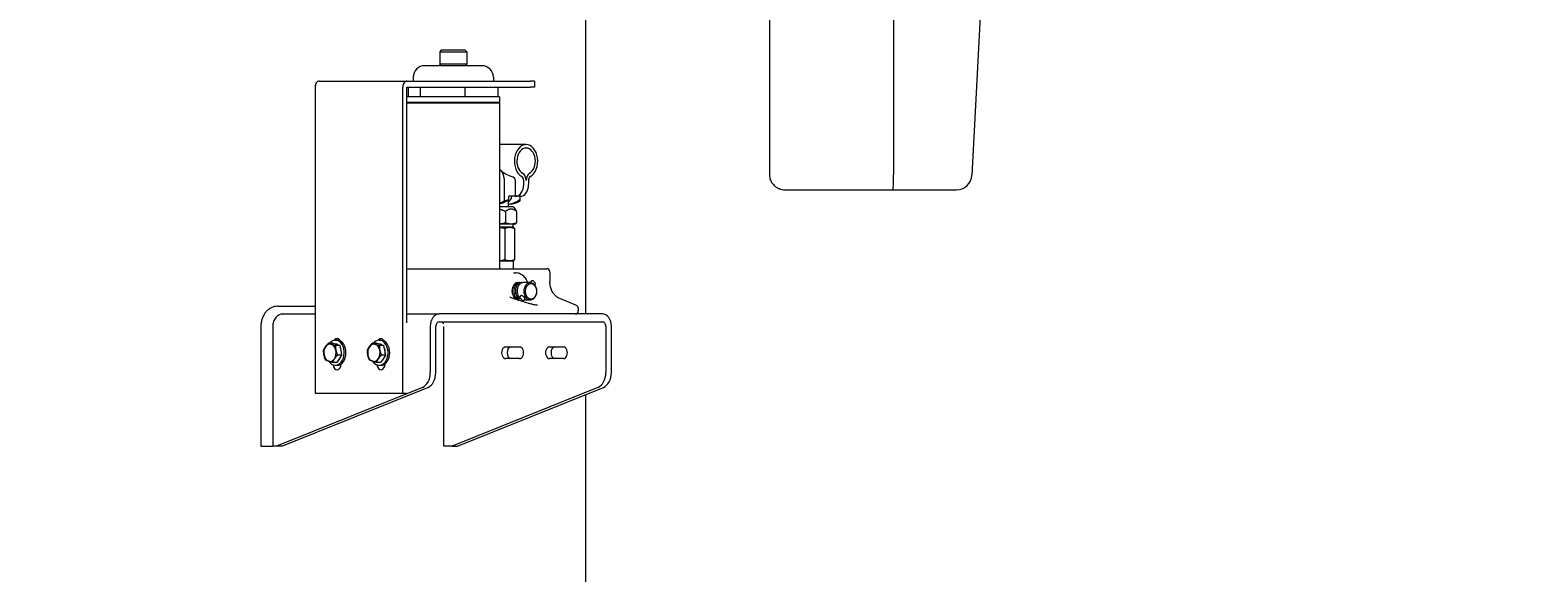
# Model space of a CAD drawing. Header units: inches. Extents: x 19 to 503, y 7 to 322.
# Drawn here: x 377.46 to 425.27, y 81.82 to 99.31 of the extents above; entities that cross this region are included whole.
import ezdxf

# ---------------------------------------------------------------- set-up
doc = ezdxf.new("R2010")
doc.units = ezdxf.units.IN
doc.header["$LTSCALE"] = 15
doc.header["$MEASUREMENT"] = 0
doc.layers.add('Dimension (ANSI)', color=7, linetype='Continuous', lineweight=25)
doc.layers.add('Visible (ANSI)', color=7, linetype='Continuous', lineweight=50)
doc.styles.add('MEMCOR Medium', font='arial.ttf')
doc.dimstyles.new('Default (ANSI)', dxfattribs={"dimscale": 15, "dimtxt": 0.15, "dimasz": 0.098425, "dimexe": 0.125, "dimexo": 0.0625, "dimgap": 0.031496, "dimtad": 0, "dimtih": 1, "dimtoh": 1, "dimdec": 4, "dimrnd": 1e-08, "dimzin": 3, "dimdsep": 46, "dimlunit": 5, "dimtxsty": 'MEMCOR Medium', "dimcen": 0.09, "dimdle": 0.393701, "dimclrd": 256, "dimclre": 256, "dimclrt": 256, "dimadec": 0, "dimazin": 1, "dimtfac": 0.8, "dimtofl": 0, "dimtmove": 0, "dimatfit": 3, "dimfxl": 1, "dimfrac": 1, "dimtolj": 1, "dimtzin": 4, "dimlwd": -1, "dimlwe": -1, "dimarcsym": 0})

# ---------------------------------------------------------------- blocks, each defined once
blk = doc.blocks.new('*D24')
at = {"layer": 'Defpoints', "color": 0, "transparency": 16777216}
for p in [(371.709, 141.416), (425.908, 141.416), (393.854, 44.463)]:
    blk.add_point(p, dxfattribs=at)
at = {"layer": 'Dimension (ANSI)', "transparency": 16777216}
for p, q in [((372.646, 141.416), (427.783, 141.416)), ((425.908, 139.94), (425.908, 125.155)), ((425.908, 45.94), (425.908, 109.677)), ((394.792, 44.463), (427.783, 44.463))]:
    blk.add_line(p, q, dxfattribs=at)
for points in [[(425.662, 139.94), (426.154, 139.94), (425.908, 141.416)], [(425.662, 45.94), (426.154, 45.94), (425.908, 44.463)]]:
    blk.add_solid(points, dxfattribs=at)
at = {"layer": 'Dimension (ANSI)', "transparency": 16777216, "char_height": 2.25, "attachment_point": 2, "style": 'MEMCOR Medium'}
for s, insert in [('\\A1; \\fArial|b0|i0;96{\\H0.8x;\\S15#16;} in', (425.908, 121.603)), ('\\A1;[2462.6 mm]{\\P\\fArial|b0|i0;SHIPPING\\P\\fArial|b0|i0;HEIGHT}', (425.908, 116.944))]:
    blk.add_mtext(s, dxfattribs=dict(at, insert=insert))

msp = doc.modelspace()

# ---------------------------------------------------------------- linework, layer by layer
at = {"layer": 'Visible (ANSI)', "linetype": 'Continuous', "lineweight": 18}
for p, q in [((401.29812, 113.15094), (401.29812, 94.65094)), ((408.79812, 113.15094), (407.82305, 94.62466)), ((405.29812, 108.84053), (405.29812, 94.63126)), ((395.38357, 90.15094), (395.38357, 108.15094)), ((390.72192, 98.65094), (390.67192, 98.60094)), ((390.67192, 98.60094), (391.54692, 98.60094)), ((390.67192, 98.60094), (390.67192, 98.20094)), ((391.49692, 98.65094), (390.72192, 98.65094)), ((391.49692, 98.65094), (391.54692, 98.60094)), ((391.54692, 98.60094), (391.54692, 98.20094)), ((392.02805, 98.15094), (390.1908, 98.15094)), ((391.54692, 98.20094), (390.67192, 98.20094)), ((390.72192, 98.15094), (390.67192, 98.20094)), ((391.49692, 98.15094), (391.54692, 98.20094)), ((386.78895, 97.65094), (389.61738, 97.65094)), ((389.61738, 97.65094), (393.5843, 97.65094)), ((389.8158, 97.77594), (389.8158, 97.65094)), ((392.40305, 97.77594), (392.40305, 97.65094)), ((393.73074, 97.65094), (393.5843, 97.65094)), ((393.73074, 97.65094), (393.73074, 97.46344)), ((386.65634, 97.4634), (386.65634, 87.60333)), ((389.48477, 87.60333), (389.48477, 97.4634)), ((389.61735, 89.86186), (389.61735, 97.4634)), ((390.05318, 97.15094), (389.61735, 97.15094)), ((389.61738, 97.46344), (393.5843, 97.46344)), ((389.66657, 97.15094), (389.66657, 97.46344)), ((390.05318, 97.15094), (390.05318, 97.46344)), ((391.49603, 97.15094), (390.05318, 97.15094)), ((391.49603, 97.15094), (391.49603, 97.46344)), ((392.55227, 97.15094), (391.49603, 97.15094)), ((392.55227, 97.15094), (392.55227, 97.46344)), ((392.60317, 97.15094), (392.55227, 97.15094)), ((392.60317, 97.15094), (392.60317, 96.96344)), ((393.73074, 97.46344), (393.5843, 97.46344)), ((392.60317, 96.96344), (389.61735, 96.96344)), ((392.60317, 96.94344), (389.61735, 96.94344)), ((389.74067, 96.94344), (389.74067, 96.96344)), ((392.47817, 96.94344), (392.47817, 96.96344)), ((392.60317, 96.94344), (392.60317, 91.60719)), ((393.45613, 95.60719), (392.60317, 95.60719)), ((392.74726, 94.52029), (392.74726, 93.79277)), ((393.11319, 93.94219), (393.11319, 94.45298)), ((393.37835, 94.31719), (393.37835, 94.45298)), ((393.53392, 94.45298), (393.53392, 94.31719)), ((405.29812, 94.63126), (405.29812, 94.63122)), ((392.87939, 93.82559), (392.87939, 93.60719)), ((392.90282, 93.84629), (392.90282, 93.94219)), ((393.11319, 93.94219), (392.90282, 93.94219)), ((393.26875, 93.94219), (393.11319, 93.94219)), ((393.26875, 93.84629), (393.26875, 93.94219)), ((393.26875, 93.79277), (393.26875, 93.84629)), ((401.79812, 94.15094), (405.28319, 94.15094)), ((405.28319, 94.15094), (407.32374, 94.15094)), ((393.03564, 93.60719), (392.60317, 93.60719)), ((392.79139, 93.45205), (392.79139, 93.08377)), ((392.87939, 93.69219), (392.92138, 93.69219)), ((393.03564, 93.60719), (393.11357, 93.51431)), ((393.14861, 93.45205), (393.14861, 93.08377)), ((392.97, 93.04469), (392.60317, 93.04469)), ((392.9258, 92.94469), (392.60317, 92.94469)), ((392.77271, 92.9112), (392.77271, 91.89068)), ((393.03564, 92.94469), (392.9258, 92.94469)), ((393.09814, 93.04469), (392.97, 93.04469)), ((393.03564, 92.94469), (393.03564, 93.04469)), ((393.03564, 92.94469), (393.04887, 92.93705)), ((393.0789, 92.9112), (393.0789, 91.89068)), ((393.09814, 93.04469), (393.11357, 93.0536)), ((392.60317, 91.85719), (392.9258, 91.85719)), ((392.9258, 91.85719), (393.03564, 91.85719)), ((393.03564, 91.85719), (393.04887, 91.86483)), ((393.03564, 91.85719), (393.03564, 91.60719)), ((389.61735, 91.60719), (391.08246, 91.60719)), ((391.08246, 91.60719), (394.12302, 91.60719)), ((393.05455, 91.47281), (393.11999, 91.47281)), ((394.22302, 91.50719), (394.22302, 91.20672)), ((393.1975, 91.16031), (393.1907, 91.16031)), ((393.2519, 91.16031), (393.2451, 91.16031)), ((393.30629, 91.16031), (393.29949, 91.16031)), ((393.59375, 91.16031), (393.35388, 91.16031)), ((393.62019, 91.21251), (393.58328, 91.16031)), ((393.75083, 91.12014), (393.72752, 91.08718)), ((385.44286, 90.39883), (386.65634, 90.39883)), ((393.28029, 90.73182), (393.21394, 90.63799)), ((393.21876, 90.59781), (393.2179, 90.59781)), ((393.41092, 90.63944), (393.35052, 90.55402)), ((393.59375, 90.59781), (393.38149, 90.59781)), ((394.4836, 90.68605), (395.05268, 90.44158)), ((385.62033, 90.15094), (386.65634, 90.15094)), ((389.61735, 90.15094), (390.65155, 90.15094)), ((395.92062, 90.15094), (390.65155, 90.15094)), ((390.65155, 89.90094), (395.92062, 89.90094)), ((395.13828, 90.30186), (395.13828, 90.25094)), ((384.90713, 89.75094), (384.90713, 85.88514)), ((385.29157, 89.75094), (385.29157, 85.88514)), ((390.36871, 89.75094), (390.36871, 88.26244)), ((390.54548, 88.26244), (390.54548, 89.75094)), ((390.80117, 85.88514), (390.80117, 89.75094)), ((396.02669, 89.75094), (396.02669, 88.26244)), ((396.20346, 88.26244), (396.20346, 89.75094)), ((387.22545, 89.21263), (387.08904, 89.21263)), ((387.22545, 89.21263), (387.33682, 89.17375)), ((387.30688, 89.30694), (387.36345, 89.30694)), ((387.44819, 89.13487), (387.31179, 89.13487)), ((387.33682, 89.17375), (387.44819, 89.13487)), ((387.44819, 89.13487), (387.48007, 88.97902)), ((387.48007, 88.97902), (387.51195, 88.82317)), ((388.63966, 89.21263), (388.50326, 89.21263)), ((388.63966, 89.21263), (388.75103, 89.17375)), ((388.72109, 89.30694), (388.77766, 89.30694)), ((388.86241, 89.13487), (388.726, 89.13487)), ((388.75103, 89.17375), (388.86241, 89.13487)), ((388.86241, 89.13487), (388.89428, 88.97902)), ((388.89428, 88.97902), (388.92616, 88.82317)), ((392.80051, 89.08844), (393.24245, 89.08844)), ((394.21473, 89.08844), (394.65667, 89.08844)), ((387.35295, 88.58925), (387.21655, 88.58925)), ((387.30688, 88.49494), (387.36345, 88.49494)), ((387.43245, 88.70621), (387.35295, 88.58925)), ((387.51195, 88.82317), (387.37554, 88.82317)), ((387.51195, 88.82317), (387.43245, 88.70621)), ((388.76717, 88.58925), (388.63076, 88.58925)), ((388.72109, 88.49494), (388.77766, 88.49494)), ((388.84666, 88.70621), (388.76717, 88.58925)), ((388.92616, 88.82317), (388.78976, 88.82317)), ((388.92616, 88.82317), (388.84666, 88.70621)), ((393.24245, 88.71344), (392.80051, 88.71344)), ((394.65667, 88.71344), (394.21473, 88.71344)), ((390.11215, 87.78163), (385.41189, 85.88514)), ((385.58866, 85.88514), (390.28893, 87.78163)), ((386.65634, 87.60333), (389.48477, 87.60333)), ((389.48477, 87.60333), (389.60626, 87.60333)), ((395.77013, 87.78163), (391.06987, 85.88514)), ((391.24664, 85.88514), (395.94691, 87.78163)), ((395.38357, 56.90094), (395.38357, 87.55433)), ((384.90713, 85.88514), (385.29157, 85.88514)), ((385.41189, 85.88514), (385.29157, 85.88514)), ((385.58866, 85.88514), (385.41189, 85.88514)), ((391.06987, 85.88514), (390.80117, 85.88514)), ((391.06987, 85.88514), (391.24664, 85.88514))]:
    msp.add_line(p, q, dxfattribs=at)
for centre, radius, start, end in [((390.1908, 97.77594), 0.375, 90, 180), ((392.02805, 97.77594), 0.375, 0, 90), ((407.32374, 94.65094), 0.5, 270, 356.987212), ((394.12302, 91.50719), 0.1, 0, 90), ((395.03828, 90.25094), 0.1, 270, 0)]:
    msp.add_arc(centre, radius, start, end, dxfattribs=at)
for centre, major_axis, ratio, start_param, end_param in [((386.78895, 97.4634), (0, 0.18754), 0.70710678, 0, 1.57079633), ((389.61738, 97.4634), (0, 0.18754), 0.70710678, 0, 1.57079633), ((389.61738, 97.4634), (0, 0.0000394), 0.70710678, 0, 1.57079633), ((393.45613, 95.07594), (0, -0.53125), 0.70710678, 0.38163623, 5.90154908), ((393.45613, 95.07594), (0, -0.42125), 0.70710678, 0.38163623, 5.90154908), ((393.26875, 95.07594), (0.7513, 0), 0.70710678, 3.71062224, 4.33075275), ((392.04015, 94.52029), (0.70711, 0), 0.70710678, 0, 0.56902959), ((393.27936, 94.45298), (0, 0.25), 0.70710678, 4.71238898, 5.90154908), ((393.63291, 94.45298), (0, 0.25), 0.70710678, 0.38163623, 1.57079633), ((392.9152, 94.45298), (0.19799, 0), 0.70710678, 0, 1.1891601), ((393.11319, 94.31719), (0, -0.375), 0.70710678, 0, 1.57079633), ((393.26875, 94.31719), (0, -0.375), 0.70710678, 0, 1.57079633), ((393.27936, 94.45298), (0, 0.14), 0.70710678, 4.71238898, 5.90154908), ((393.63291, 94.45298), (0, 0.14), 0.70710678, 0.38163623, 1.57079633), ((392.47767, 94.94219), (0, -1.25), 0.70710678, 0.14246665, 0.50179497), ((392.39989, 94.94219), (0, -1.25), 0.70710678, 0.23206248, 0.40389183), ((392.05253, 94.94219), (1.76777, 0), 0.70710678, 5.11628082, 5.21418395), ((392.66064, 93.98027), (0.2021, -0.2021), 0.41421356, 0.39269908, 0.41273225), ((392.8436, 93.98027), (0, -0.21875), 0.70710678, 0.2334717, 1.39583924), ((392.8436, 94.94219), (0, -1.25), 0.70710678, 0.04049844, 0.50179497), ((392.92138, 94.94219), (0, -1.25), 0.70710678, 0, 0.40389183), ((393.68551, 91.16633), (0.06532, -0.04619), 0.5, 0, 3.14159264), ((393.27926, 90.5918), (0.06532, -0.04619), 0.5, 0.24083252, 4.0235808), ((390.65155, 89.75094), (0, 0.4), 0.70710678, 0, 1.57079633), ((390.65155, 89.75094), (0, 0.15), 0.70710678, 0, 1.57079633), ((395.92062, 89.75094), (0, 0.4), 0.70710678, 4.71238898, 6.28318531), ((395.92062, 89.75094), (0, 0.15), 0.70710678, 4.71238898, 6.28318531), ((387.13505, 88.90094), (0, -0.281), 0.70710678, 3.94676784, 4.99396539), ((387.13505, 88.90094), (0, 0.281), 0.70710678, 6.04116295, 7.0883605), ((387.30688, 88.90094), (0, -0.406), 0.70710678, 5.45935282, 10.12030499), ((387.13505, 88.90094), (0, 0.281), 0.70710678, 4.99396539, 6.04116295), ((387.36345, 89.16583), (0, 0.1875), 0.70710678, 5.3547874, 7.02333854), ((387.13505, 88.90094), (0, 0.281), 0.70710678, 3.94676784, 4.99396539), ((387.30688, 88.90094), (0, 0.281), 0.70710678, 5.83427052, 6.24805537), ((387.36345, 88.90094), (0, -0.406), 0.70710678, 0, 3.14159265), ((387.30688, 88.90094), (0, -0.281), 0.70710678, 1.43590178, 2.2688437), ((388.54926, 88.90094), (0, -0.281), 0.70710678, 3.94676784, 4.99396539), ((388.54926, 88.90094), (0, 0.281), 0.70710678, 6.04116295, 7.0883605), ((388.72109, 88.90094), (0, -0.406), 0.70710678, 5.45935282, 10.12030499), ((388.54926, 88.90094), (0, 0.281), 0.70710678, 4.99396539, 6.04116295), ((388.77766, 89.16583), (0, 0.1875), 0.70710678, 5.3547874, 7.02333854), ((388.54926, 88.90094), (0, 0.281), 0.70710678, 3.94676784, 4.99396539), ((388.72109, 88.90094), (0, 0.281), 0.70710678, 5.83427052, 6.24805537), ((388.77766, 88.90094), (0, -0.406), 0.70710678, 0, 3.14159263), ((388.72109, 88.90094), (0, -0.281), 0.70710678, 1.43590178, 2.2688437), ((392.80051, 88.90094), (0, -0.1875), 0.70710678, 3.14159265, 6.28318531), ((392.97729, 88.90094), (0, 0.1875), 0.70710678, 0, 3.14159265), ((393.24245, 88.90094), (0, 0.1875), 0.70710678, 3.14159265, 6.28318531), ((394.21473, 88.90094), (0, -0.1875), 0.70710678, 3.14159265, 6.28318531), ((394.3915, 88.90094), (0, 0.1875), 0.70710678, 0, 3.14159265), ((394.65667, 88.90094), (0, 0.1875), 0.70710678, 3.14159265, 6.28318531), ((387.13505, 88.90094), (0, -0.281), 0.70710678, 4.99396539, 6.04116295), ((387.13505, 88.90094), (0, -0.281), 0.70710678, 6.04116295, 7.0883605), ((387.36345, 88.54083), (0, -0.1875), 0.70710678, 4.88471899, 7.85397446), ((387.30688, 88.90094), (0, -0.281), 0.70710678, 0.44503735, 1.16531303), ((388.54926, 88.90094), (0, -0.281), 0.70710678, 4.99396539, 6.04116295), ((388.54926, 88.90094), (0, -0.281), 0.70710678, 6.04116295, 7.0883605), ((388.77766, 88.54083), (0, -0.1875), 0.70710678, 4.88471899, 7.85397446), ((388.72109, 88.90094), (0, -0.281), 0.70710678, 0.44503735, 1.16531303), ((390.01515, 88.26244), (0, -0.5), 0.70710678, 0.2779228, 1.57079633), ((390.19193, 88.26244), (0, -0.5), 0.70710678, 0.2779228, 1.57079633), ((395.67313, 88.26244), (0, -0.5), 0.70710678, 0.2779228, 1.57079633), ((395.84991, 88.26244), (0, -0.5), 0.70710678, 0.2779228, 1.57079633)]:
    msp.add_ellipse(centre, major_axis=major_axis, ratio=ratio, start_param=start_param, end_param=end_param, dxfattribs=at)
for centre, major_axis in [((393.59375, 90.87906), (0, -0.28125)), ((393.61497, 90.87906), (0, 0.25125))]:
    msp.add_ellipse(centre, major_axis=major_axis, ratio=0.70710678, dxfattribs=at)
for points in [[(393.22977, 94.84896), (393.2257, 94.83996), (393.22186, 94.83111), (393.21826, 94.8225)], [(392.93518, 90.6953), (392.94131, 90.69278), (392.94743, 90.69042), (392.95351, 90.68823)], [(393.21868, 90.59793), (393.21674, 90.59801), (393.21481, 90.59812), (393.21288, 90.59827)], [(393.21412, 90.59786), (393.21537, 90.59783), (393.21663, 90.59781), (393.21789, 90.59781)]]:
    msp.add_open_spline(points, degree=3, dxfattribs=at)
for points, knots in [([(401.29812, 94.65094), (401.29812, 94.64713), (401.29816, 94.64332), (401.29833, 94.6357), (401.29847, 94.6319), (401.29864, 94.62809)], [0, 0, 0, 0, 0.0217918229, 0.0217918229, 0.0435836457, 0.0435836457, 0.0435836457, 0.0435836457]), ([(401.29864, 94.62809), (401.29984, 94.60194), (401.30313, 94.57576), (401.318, 94.50328), (401.33404, 94.45967), (401.37473, 94.38133), (401.39896, 94.34718), (401.45379, 94.28595), (401.48474, 94.25942), (401.54608, 94.21764), (401.57679, 94.20132), (401.6699, 94.16306), (401.73412, 94.15094), (401.79812, 94.15094)], [0, 0, 0, 0, 0.14980082, 0.14980082, 0.42858872, 0.42858872, 0.70737662, 0.70737662, 1.0017254, 1.0017254, 1.27256192, 1.27256192, 1.80696733, 1.80696733, 1.80696733, 1.80696733]), ([(405.28319, 94.15094), (405.2832, 94.15094), (405.28321, 94.15094), (405.2849, 94.15103), (405.28663, 94.1621), (405.29008, 94.20674), (405.29176, 94.24154), (405.29466, 94.33056), (405.29586, 94.3839), (405.29755, 94.50229), (405.29804, 94.56619), (405.29812, 94.63122)], [-0.00194609, -0.00194609, -0.00194609, -0.00194609, 0, 0, 0.46111037, 0.46111037, 0.95742413, 0.95742413, 1.45346945, 1.45346945, 1.94937276, 1.94937276, 1.94937276, 1.94937276]), ([(393.51632, 91.16031), (393.5123, 91.17031), (393.50806, 91.18017), (393.47875, 91.24396), (393.44702, 91.29335), (393.37163, 91.37661), (393.32808, 91.41073), (393.23599, 91.45638), (393.18823, 91.46948), (393.13319, 91.47263), (393.12659, 91.47281), (393.11999, 91.47281)], [6.79998486, 6.79998486, 6.79998486, 6.79998486, 6.85948351, 6.85948351, 7.19098288, 7.19098288, 7.51688482, 7.51688482, 7.81362153, 7.81362153, 7.85398163, 7.85398163, 7.85398163, 7.85398163]), ([(393.1907, 91.16031), (393.17396, 91.16031), (393.15731, 91.15705), (393.12498, 91.14413), (393.10945, 91.13449), (393.07398, 91.10365), (393.05563, 91.07949), (393.02631, 91.02152), (393.01571, 90.98808), (393.00436, 90.91703), (393.00372, 90.88013), (393.01245, 90.80775), (393.02164, 90.77294), (393.04939, 90.70885), (393.06787, 90.68036), (393.10039, 90.64626), (393.11179, 90.63651), (393.12376, 90.62831)], [-16.49327538, -16.49327538, -16.49327538, -16.49327538, -16.30466323, -16.30466323, -16.11480578, -16.11480578, -15.83834808, -15.83834808, -15.55651107, -15.55651107, -15.27704251, -15.27704251, -15.00004498, -15.00004498, -14.71635514, -14.71635514, -14.57768138, -14.57768138, -14.57768138, -14.57768138]), ([(393.13805, 90.62343), (393.12507, 90.63145), (393.11269, 90.64128), (393.07877, 90.67491), (393.05971, 90.70281), (393.03074, 90.76597), (393.02091, 90.80041), (393.01079, 90.87257), (393.01075, 90.90963), (393.02076, 90.98109), (393.0307, 91.01481), (393.05881, 91.07389), (393.07669, 91.09882), (393.11851, 91.13752), (393.14211, 91.15066), (393.18485, 91.16099), (393.20322, 91.16147), (393.22129, 91.15811)], [-2.50919333, -2.50919333, -2.50919333, -2.50919333, -2.36165953, -2.36165953, -2.07717917, -2.07717917, -1.80050787, -1.80050787, -1.52029373, -1.52029373, -1.23965903, -1.23965903, -0.96296924, -0.96296924, -0.68030728, -0.68030728, -0.47417591, -0.47417591, -0.47417591, -0.47417591]), ([(393.24509, 91.16031), (393.23942, 91.16031), (393.23375, 91.15994), (393.2033, 91.1559), (393.17926, 91.14546), (393.13572, 91.11169), (393.11655, 91.08887), (393.08516, 91.03284), (393.07341, 90.99992), (393.05979, 90.92964), (393.05796, 90.89306), (393.06434, 90.82037), (393.07242, 90.78495), (393.09809, 90.71936), (393.11555, 90.68991), (393.15708, 90.64214), (393.18066, 90.62404), (393.20839, 90.61144), (393.2107, 90.61045), (393.21301, 90.60952)], [-11.98721972, -11.98721972, -11.98721972, -11.98721972, -11.9231489, -11.9231489, -11.64258146, -11.64258146, -11.36604087, -11.36604087, -11.08169527, -11.08169527, -10.80340696, -10.80340696, -10.52540307, -10.52540307, -10.24294878, -10.24294878, -9.9662947, -9.9662947, -9.94136936, -9.94136936, -9.94136936, -9.94136936]), ([(393.21183, 90.61297), (393.18826, 90.62387), (393.16627, 90.64041), (393.12569, 90.68512), (393.10792, 90.71374), (393.08125, 90.77804), (393.07255, 90.81304), (393.0648, 90.8855), (393.06593, 90.92228), (393.07823, 90.99302), (393.0893, 91.02624), (393.11948, 91.08342), (393.13817, 91.10703), (393.18109, 91.14266), (393.20498, 91.15411), (393.24504, 91.16105), (393.26048, 91.16094), (393.27568, 91.15811)], [-7.08714743, -7.08714743, -7.08714743, -7.08714743, -6.83004198, -6.83004198, -6.55033979, -6.55033979, -6.2735198, -6.2735198, -5.99460404, -5.99460404, -5.71184336, -5.71184336, -5.43547336, -5.43547336, -5.15420507, -5.15420507, -4.98066815, -4.98066815, -4.98066815, -4.98066815]), ([(393.29949, 91.16031), (393.29704, 91.16031), (393.29458, 91.16024), (393.26697, 91.15867), (393.24233, 91.14988), (393.19746, 91.11897), (393.17752, 91.09745), (393.14461, 91.0441), (393.13196, 91.01269), (393.1158, 90.94382), (393.1126, 90.90699), (393.11656, 90.8338), (393.1234, 90.79813), (393.14663, 90.73123), (393.16299, 90.70074), (393.19324, 90.66235), (393.20428, 90.65085), (393.21602, 90.64092)], [-7.47976339, -7.47976339, -7.47976339, -7.47976339, -7.4520934, -7.4520934, -7.16844893, -7.16844893, -6.89133924, -6.89133924, -6.6119116, -6.6119116, -6.3298453, -6.3298453, -6.05334876, -6.05334876, -5.77153157, -5.77153157, -5.62849693, -5.62849693, -5.62849693, -5.62849693]), ([(393.21861, 90.64458), (393.21004, 90.65221), (393.20187, 90.6607), (393.17365, 90.69462), (393.15673, 90.72441), (393.13217, 90.79034), (393.12461, 90.82575), (393.11916, 90.89903), (393.12162, 90.93622), (393.13651, 91.00584), (393.14851, 91.03768), (393.18034, 91.09238), (393.19989, 91.11475), (393.24414, 91.14744), (393.26853, 91.15721), (393.30577, 91.16089), (393.318, 91.16036), (393.33007, 91.15811)], [-11.41080343, -11.41080343, -11.41080343, -11.41080343, -11.30493993, -11.30493993, -11.02396589, -11.02396589, -10.74751804, -10.74751804, -10.46403492, -10.46403492, -10.18538219, -10.18538219, -9.90776006, -9.90776006, -9.6249268, -9.6249268, -9.48705424, -9.48705424, -9.48705424, -9.48705424]), ([(393.35388, 91.16031), (393.32914, 91.16031), (393.30468, 91.15319), (393.2593, 91.1256), (393.23874, 91.1055), (393.20406, 91.05443), (393.19037, 91.02379), (393.17211, 90.95625), (393.16774, 90.92), (393.16925, 90.84699), (393.17493, 90.81093), (393.19597, 90.74251), (393.21141, 90.71092), (393.23342, 90.68046), (393.23616, 90.67687), (393.23896, 90.67338)], [-2.97200774, -2.97200774, -2.97200774, -2.97200774, -2.69315903, -2.69315903, -2.41661079, -2.41661079, -2.13597291, -2.13597291, -1.8559664, -1.8559664, -1.57907523, -1.57907523, -1.29596531, -1.29596531, -1.25684012, -1.25684012, -1.25684012, -1.25684012]), ([(394.4836, 90.68605), (394.45695, 90.6975), (394.43026, 90.71425), (394.37889, 90.7588), (394.35426, 90.78661), (394.30979, 90.85204), (394.28998, 90.88964), (394.25739, 90.97197), (394.24462, 91.01669), (394.22743, 91.10985), (394.22302, 91.15828), (394.22302, 91.20672)], [3.43650117, 3.43650117, 3.43650117, 3.43650117, 3.69167874, 3.69167874, 3.9468563, 3.9468563, 4.20203386, 4.20203386, 4.45721142, 4.45721142, 4.71238898, 4.71238898, 4.71238898, 4.71238898]), ([(385.44286, 90.39883), (385.40955, 90.39883), (385.37503, 90.39492), (385.30618, 90.37845), (385.27186, 90.36589), (385.20588, 90.33265), (385.17416, 90.31194), (385.11538, 90.26404), (385.08831, 90.23684), (385.04067, 90.17919), (385.0184, 90.14685), (384.97904, 90.07639), (384.96196, 90.03826), (384.93448, 89.95869), (384.92406, 89.91717), (384.91038, 89.83362), (384.90713, 89.7916), (384.90713, 89.75094)], [2.49236535, 2.49236535, 2.49236535, 2.49236535, 2.80676524, 2.80676524, 3.12116512, 3.12116512, 3.43556501, 3.43556501, 3.74996489, 3.74996489, 4.05978799, 4.05978799, 4.36961109, 4.36961109, 4.67943418, 4.67943418, 4.98925728, 4.98925728, 4.98925728, 4.98925728]), ([(392.95351, 90.68823), (393.06905, 90.64651), (393.18925, 90.60497), (393.38236, 90.54384), (393.45086, 90.5231), (393.55909, 90.49323), (393.5972, 90.48321), (393.67676, 90.46418), (393.71979, 90.45485), (393.75994, 90.44846)], [0, 0, 0, 0, 1.11435174, 1.11435174, 1.69754271, 1.69754271, 2.0030818, 2.0030818, 2.32495929, 2.32495929, 2.32495929, 2.32495929]), ([(393.41091, 90.63945), (393.41193, 90.64089), (393.41259, 90.6425), (393.41366, 90.64823), (393.41276, 90.65348), (393.40761, 90.66587), (393.40338, 90.67305), (393.39328, 90.68734), (393.38677, 90.69535), (393.37222, 90.71081), (393.36416, 90.71823), (393.34854, 90.73028), (393.33991, 90.73573), (393.32301, 90.74309), (393.31472, 90.74497), (393.30757, 90.74497), (393.30042, 90.74497), (393.29353, 90.74309), (393.285, 90.73736), (393.28239, 90.73475), (393.2803, 90.7318)], [-0.496028397, -0.496028397, -0.496028397, -0.496028397, -0.462002434, -0.462002434, -0.385008153, -0.385008153, -0.308013872, -0.308013872, -0.231019592, -0.231019592, -0.154025311, -0.154025311, -0.077012655, -0.077012655, 0, 0, 0, 0.077012655, 0.077012655, 0.119999348, 0.119999348, 0.119999348, 0.119999348]), ([(393.75994, 90.44846), (393.7668, 90.44737), (393.77338, 90.44626), (393.785, 90.44445), (393.79029, 90.44371), (393.80326, 90.44216), (393.81049, 90.4416), (393.8189, 90.44134), (393.82077, 90.44131), (393.82257, 90.44131)], [0, 0, 0, 0, 0.054392397, 0.054392397, 0.106212211, 0.106212211, 0.1921108, 0.1921108, 0.21789036, 0.21789036, 0.21789036, 0.21789036]), ([(395.05268, 90.44158), (395.0655, 90.43608), (395.0768, 90.42873), (395.09614, 90.41213), (395.10417, 90.40286), (395.11735, 90.38366), (395.12251, 90.37372), (395.13056, 90.35361), (395.13345, 90.34342), (395.1373, 90.32298), (395.13825, 90.31271), (395.13828, 90.30225), (395.13828, 90.30206), (395.13828, 90.30186)], [0.29490852, 0.29490852, 0.29490852, 0.29490852, 0.54526437, 0.54526437, 0.80044194, 0.80044194, 1.0556195, 1.0556195, 1.31079706, 1.31079706, 1.56597462, 1.56597462, 1.57079633, 1.57079633, 1.57079633, 1.57079633]), ([(385.62033, 90.15094), (385.57929, 90.15094), (385.53537, 90.14088), (385.45431, 90.09986), (385.41716, 90.0689), (385.35877, 89.99771), (385.33349, 89.95292), (385.29988, 89.85463), (385.29157, 89.80114), (385.29157, 89.75094)], [-4.62057532, -4.62057532, -4.62057532, -4.62057532, -4.23272601, -4.23272601, -3.8448767, -3.8448767, -3.4623487, -3.4623487, -3.07982069, -3.07982069, -3.07982069, -3.07982069]), ([(390.73184, 89.90094), (390.74175, 89.90094), (390.75148, 89.89673), (390.76684, 89.88217), (390.77279, 89.87337), (390.781, 89.85451), (390.78378, 89.84542), (390.78569, 89.83549)], [0, 0, 0, 0, 0.163923491, 0.163923491, 0.293855455, 0.293855455, 0.390716142, 0.390716142, 0.390716142, 0.390716142])]:
    msp.add_open_spline(points, degree=3, knots=knots, dxfattribs=at)
for points, weights in [([(392.60317, 93.52818), (392.69093, 93.51402), (392.79139, 93.45205)], [1.49924820058, 1.47924054687, 1.3976395859]), ([(393.14861, 93.45205), (392.97, 93.60256), (392.79139, 93.45205)], [1.3976395859, 1.6138551823, 1.3976395859]), ([(393.14861, 93.45205), (393.13013, 93.49457), (393.11357, 93.51431)], [1.3976395859, 1.45263036773, 1.47964919807]), ([(392.79139, 93.08377), (392.69093, 93.05374), (392.60317, 93.04688)], [2.02554940853, 2.14381078284, 2.17280716471]), ([(392.60317, 92.9434), (392.68211, 92.93827), (392.77271, 92.9112)], [3.59169936359, 3.54979919467, 3.34375465086]), ([(392.77271, 92.9112), (392.85475, 92.94469), (392.9258, 92.94469)], [3.34375465086, 3.60239497321, 3.60239497321]), ([(392.97, 93.04469), (392.88711, 93.04469), (392.79139, 93.08377)], [2.04395250875, 2.04395250875, 1.89720332115]), ([(392.9258, 92.94469), (392.99685, 92.94469), (393.0789, 92.9112)], [3.60239497321, 3.60239497321, 3.34375465086]), ([(393.14861, 93.08377), (393.05289, 93.04469), (392.97, 93.04469)], [1.89720332115, 2.04395250875, 2.04395250875]), ([(393.0789, 92.9112), (393.06306, 92.92886), (393.04887, 92.93705)], [3.34375465086, 3.47531623823, 3.53995689419]), ([(393.11357, 93.0536), (393.13013, 93.06316), (393.14861, 93.08377)], [2.14440302652, 2.10524559539, 2.02554940852]), ([(392.77271, 91.89068), (392.68211, 91.86361), (392.60317, 91.85848)], [3.34375465086, 3.54979919467, 3.59169936359]), ([(392.9258, 91.85719), (392.85475, 91.85719), (392.77271, 91.89068)], [3.60239497321, 3.60239497321, 3.34375465086]), ([(393.0789, 91.89068), (392.99685, 91.85719), (392.9258, 91.85719)], [3.34375465086, 3.60239497321, 3.60239497321]), ([(393.04887, 91.86483), (393.06306, 91.87302), (393.0789, 91.89068)], [3.53995689419, 3.47531623823, 3.34375465086]), ([(386.94418, 88.82286), (386.92938, 88.89519), (386.93005, 88.9787)], [1, 1.0379548493, 1]), ([(386.93005, 88.9787), (386.9549, 89.04139), (386.9918, 89.09567)], [1, 1.0379548493, 1]), ([(386.9918, 89.09567), (387.02869, 89.14995), (387.08904, 89.21263)], [1, 1.0379548493, 1]), ([(387.08904, 89.21263), (387.13098, 89.1918), (387.18267, 89.17375)], [1, 1.0379548493, 1]), ([(387.18267, 89.17375), (387.23436, 89.1557), (387.31179, 89.13487)], [1, 1.0379548493, 1]), ([(387.31179, 89.13487), (387.31113, 89.05135), (387.32592, 88.97902)], [1, 1.0379548493, 1]), ([(387.32592, 88.97902), (387.34072, 88.90669), (387.37554, 88.82317)], [1, 1.0379548493, 1]), ([(388.35839, 88.82286), (388.3436, 88.89519), (388.34426, 88.9787)], [1, 1.0379548493, 1]), ([(388.34426, 88.9787), (388.36912, 89.04139), (388.40601, 89.09567)], [1, 1.0379548493, 1]), ([(388.40601, 89.09567), (388.44291, 89.14995), (388.50326, 89.21263)], [1, 1.0379548493, 1]), ([(388.50326, 89.21263), (388.54519, 89.1918), (388.59688, 89.17375)], [1, 1.0379548493, 1]), ([(388.59688, 89.17375), (388.64857, 89.1557), (388.726, 89.13487)], [1, 1.0379548493, 1]), ([(388.726, 89.13487), (388.72534, 89.05135), (388.74013, 88.97902)], [1, 1.0379548493, 1]), ([(388.74013, 88.97902), (388.75493, 88.90669), (388.78976, 88.82317)], [1, 1.0379548493, 1]), ([(386.9938, 88.66701), (386.95897, 88.75053), (386.94418, 88.82286)], [1, 1.0379548493, 1]), ([(387.08743, 88.62813), (387.03574, 88.64617), (386.9938, 88.66701)], [1, 1.0379548493, 1]), ([(387.21655, 88.58925), (387.13912, 88.61008), (387.08743, 88.62813)], [1, 1.0379548493, 1]), ([(387.2783, 88.70621), (387.24141, 88.65193), (387.21655, 88.58925)], [1, 1.0379548493, 1]), ([(387.37554, 88.82317), (387.3152, 88.76049), (387.2783, 88.70621)], [1, 1.0379548493, 1]), ([(388.40801, 88.66701), (388.37318, 88.75053), (388.35839, 88.82286)], [1, 1.0379548493, 1]), ([(388.50164, 88.62813), (388.44995, 88.64617), (388.40801, 88.66701)], [1, 1.0379548493, 1]), ([(388.63076, 88.58925), (388.55333, 88.61008), (388.50164, 88.62813)], [1, 1.0379548493, 1]), ([(388.69251, 88.70621), (388.65562, 88.65193), (388.63076, 88.58925)], [1, 1.0379548493, 1]), ([(388.78976, 88.82317), (388.72941, 88.76049), (388.69251, 88.70621)], [1, 1.0379548493, 1])]:
    msp.add_rational_spline(points, weights, degree=2, dxfattribs=at)

# ---------------------------------------------------------------- dimensions: what is measured, and where the dimension line sits
at = {"layer": 'Dimension (ANSI)'}
dim = msp.add_linear_dim(base=(425.90787, 141.41594), p1=(393.85431, 44.46344), p2=(371.70886, 141.41594), angle=90, text=' \\fArial|b0|i0;<> in\\X[2462.6 mm]{\\P\\fArial|b0|i0;SHIPPING\\P\\fArial|b0|i0;HEIGHT}', dimstyle='Default (ANSI)', override={"dimgap": 0.031496, "dimdec": 4, "dimpost": '', "dimtol": 0, "dimlim": 0, "dimtp": 0, "dimtm": 0, "dimtdec": 2, "dimatfit": 1, "dimtvp": -0.375}, dxfattribs=at)
dim.commit()
dim.dimension.update_dxf_attribs({"geometry": '*D24', "text_midpoint": (425.90787, 117.41617), "dimtype": 160})

doc.saveas('drawing.dxf')
